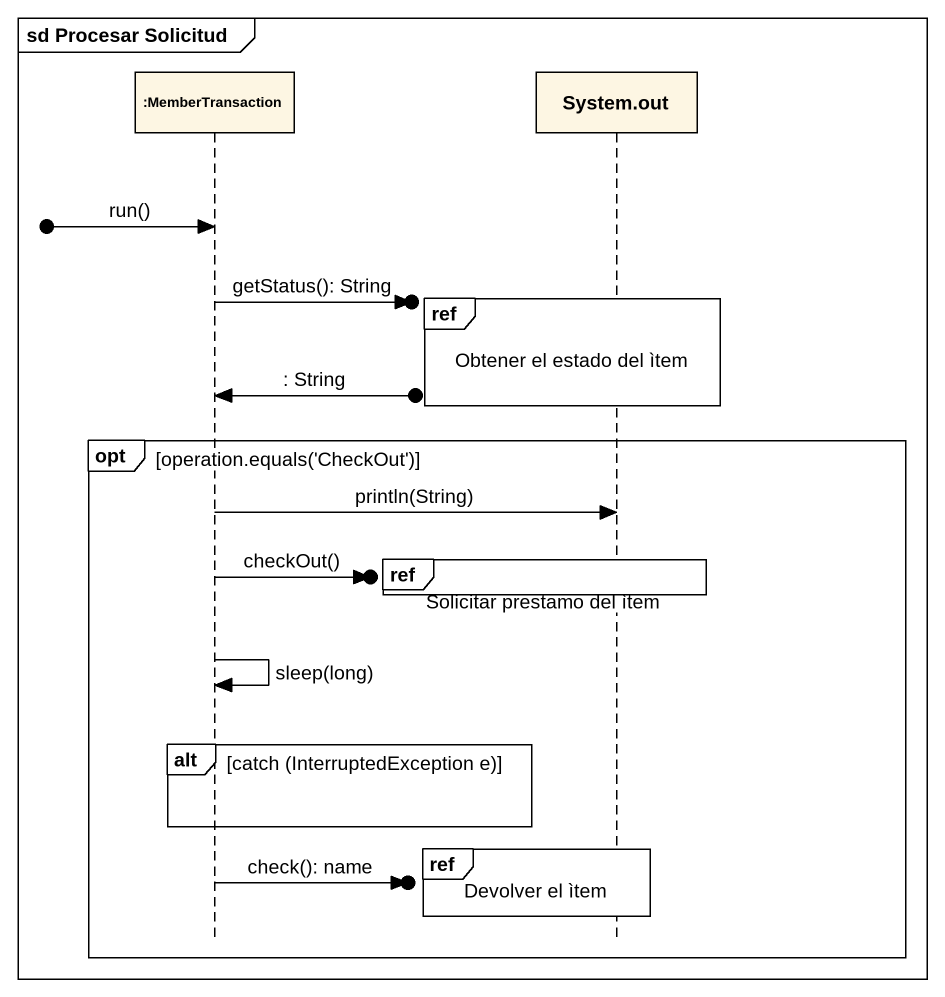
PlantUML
@startuml
mainframe sd Procesar Solicitud
hide footbox
participant ":MemberTransaction" as MemberTransaction
participant "System.out" as System_out

[o-> MemberTransaction : run()
ref over System_out : Obtener el estado del ìtem
MemberTransaction ->o] : getStatus(): String
MemberTransaction <-o] : : String
opt operation.equals('CheckOut')
  MemberTransaction -> System_out : println(String)
  ref over System_out : Solicitar prestamo del ìtem
  MemberTransaction ->o] : checkOut()
  MemberTransaction -> MemberTransaction : sleep(long)
  alt catch (InterruptedException e)
  end
  ref over System_out : Devolver el ìtem
  MemberTransaction ->o] : check(): name
end
@enduml
